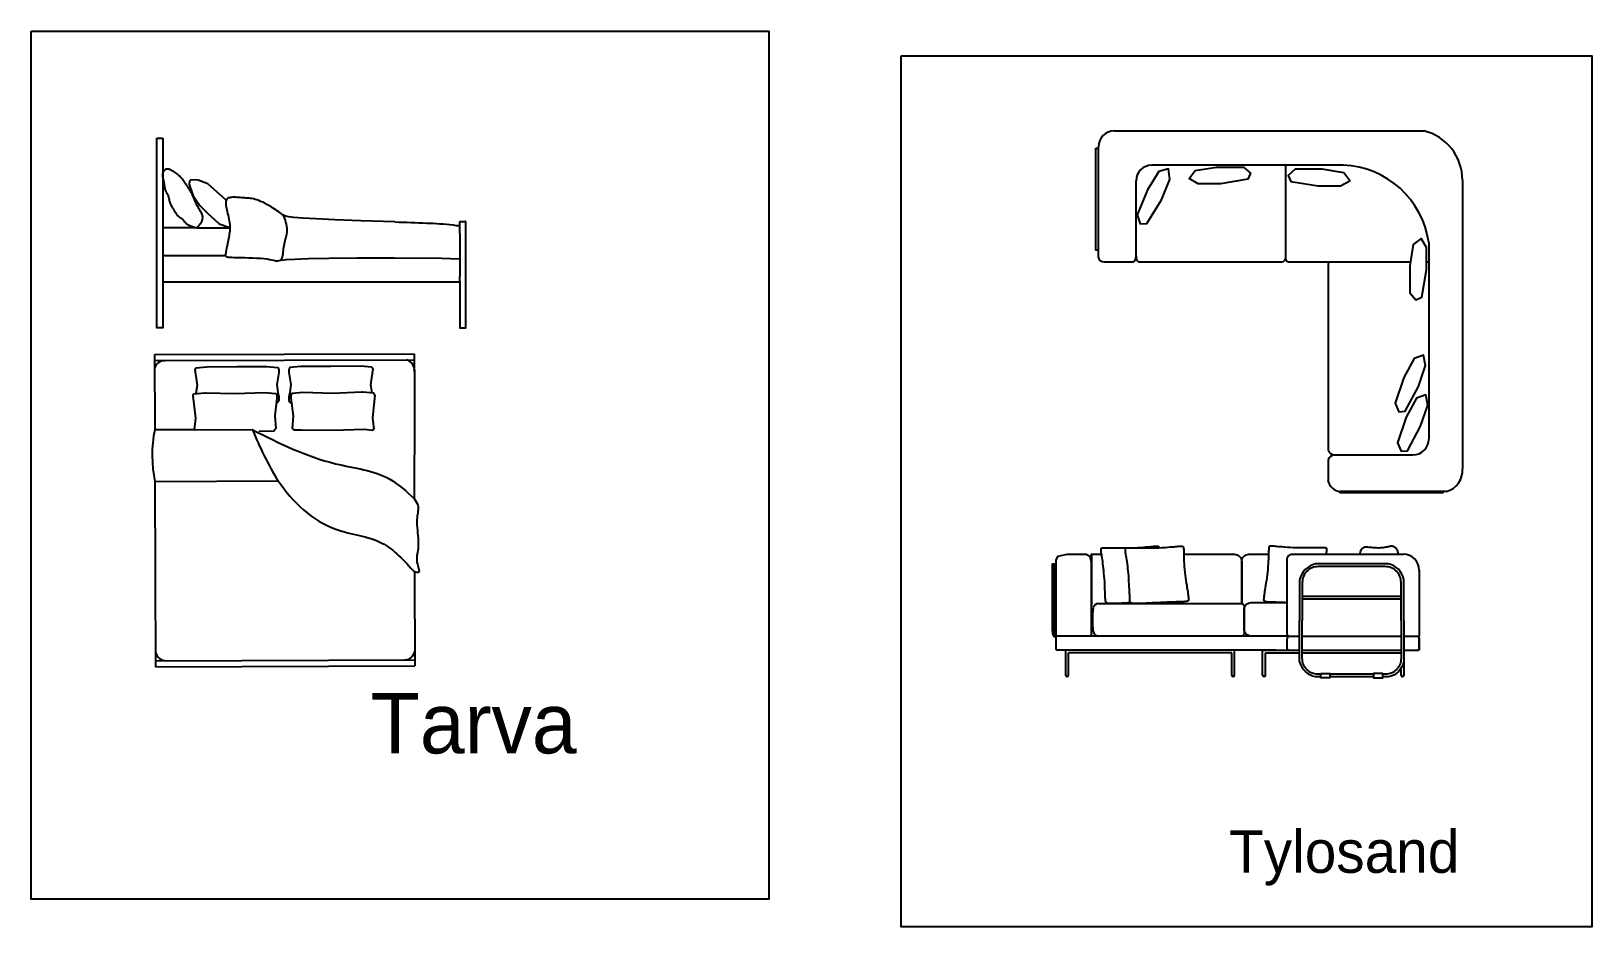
# Model space of a CAD drawing. Header units: centimetres. Extents: x 143523.8 to 143547.5, y 129048.9 to 129064.9.
# Drawn here: x 143527.17 to 143536.01, y 129049.26 to 129054.33 of the extents above; entities that cross this region are included whole.
import ezdxf

# ---------------------------------------------------------------- set-up
doc = ezdxf.new("R2010")
doc.units = ezdxf.units.CM
doc.layers.add('ARREDI_1piano', color=7, linetype='Continuous', lineweight=25)
doc.layers.add('ARREDI_2piano', color=7, linetype='Continuous', lineweight=25)

# ---------------------------------------------------------------- blocks, each defined once
blk = doc.blocks.new('A$C503C4126')
at = {"color": 7}
for p, q in [((46.7, 144.7), (124.8, 144.7)), ((135.8, 133.7), (135.8, 88.5)), ((123.2, 115.4), (54.4, 115.4)), ((123.2, 113.5), (54.4, 113.5)), ((24.6, 87.7), (7.8, 87.7)), ((134.8, 87.5), (125.1, 87.5)), ((-110.2, 60.4), (-110.2, 77.9)), ((7.3, 60.4), (7.3, 77.8)), ((26.8, 77.9), (52.5, 77.9)), ((26.8, 60.4), (26.8, 77.9)), ((54.4, 77.9), (123.2, 77.9)), ((125.1, 77.9), (134.8, 77.9)), ((135.8, 86.5), (135.8, 77.9)), ((135.8, 78.9), (135.8, 86.5)), ((-108.3, 60.4), (-108.3, 76)), ((5.4, 76), (-108.3, 76)), ((5.4, 60.4), (5.4, 76)), ((28.7, 76), (52.5, 76)), ((28.7, 60.4), (28.7, 76)), ((54.4, 76), (123.2, 76))]:
    blk.add_line(p, q, dxfattribs=at)
for points in [[(-117.1, 140.8), (-115.7, 143.4), (-109.3, 144.7), (-96.2, 144.7), (-93.6, 143.5), (-92.4, 138.2)], [(-109.3, 144.7), (-96.2, 144.7)], [(-92.4, 87.7), (-92.4, 144.7), (-85.4, 144.7)], [(-92.4, 144.7), (-92.4, 109.3)], [(-85.7, 149), (-84.8, 149.1), (-83.2, 149.2), (-81.2, 149.2), (-78.7, 149.2), (-76, 149.1), (-73.1, 149.1), (-70.2, 149.1), (-67.4, 149.1), (-64.8, 149.2), (-62.4, 149.3), (-60.1, 149.4), (-58.1, 149.5), (-56.2, 149.6), (-54.6, 149.8), (-53.2, 149.9), (-51.9, 150), (-50.8, 150.1), (-49.9, 150.2), (-49.2, 150.3), (-48.5, 150.3), (-48, 150.4), (-47.6, 150.4), (-47.3, 150.4), (-47, 150.4), (-46.7, 150.4), (-46.5, 150.4), (-46.3, 150.4), (-46.1, 150.3), (-45.9, 150.3), (-45.8, 150.2), (-45.7, 150.1), (-45.6, 150), (-45.5, 149.8), (-45.4, 149.6), (-45.4, 149.4), (-45.3, 149.3)], [(-65, 110.9), (-65.8, 110.9), (-67.2, 110.8), (-68.6, 110.7), (-70, 110.7), (-71.3, 110.6), (-72.6, 110.5), (-73.8, 110.5), (-75, 110.5), (-76.1, 110.4), (-77.1, 110.4), (-78, 110.4), (-78.8, 110.4), (-79.5, 110.4), (-80.1, 110.4), (-80.6, 110.5), (-81, 110.5), (-81.3, 110.6), (-81.6, 110.7), (-81.8, 110.8), (-81.9, 110.9), (-82.1, 111), (-82.2, 111.2), (-82.3, 111.4), (-82.4, 111.5), (-82.5, 111.7), (-82.5, 111.9), (-82.6, 112.1), (-82.6, 112.3), (-82.7, 112.5), (-82.7, 112.7), (-82.7, 113), (-82.7, 113.3), (-82.7, 113.8), (-82.8, 114.4), (-82.8, 115.2), (-82.8, 116.2), (-82.9, 117.4), (-82.9, 118.8), (-83, 120.4), (-83, 122.1), (-83.1, 123.8), (-83.2, 125.7), (-83.4, 127.6), (-83.5, 129.4), (-83.7, 131.3), (-83.8, 133.1), (-84, 134.8), (-84.2, 136.5), (-84.4, 138.1), (-84.6, 139.6), (-84.8, 140.9), (-85, 142.2), (-85.2, 143.3), (-85.3, 144.3), (-85.5, 145.1), (-85.6, 146), (-85.7, 146.7), (-85.7, 147.5), (-85.7, 148.2), (-85.7, 149)], [(-68.7, 149), (-67.8, 149.1), (-66.3, 149.2), (-64.2, 149.2), (-61.8, 149.2), (-59, 149.1), (-56.2, 149.1), (-53.3, 149.1), (-50.5, 149.1), (-47.8, 149.2), (-45.4, 149.3), (-43.2, 149.4), (-41.1, 149.5), (-39.3, 149.6), (-37.6, 149.8), (-36.2, 149.9), (-34.9, 150), (-33.8, 150.1), (-32.9, 150.2), (-32.2, 150.3), (-31.6, 150.3), (-31.1, 150.4), (-30.6, 150.4), (-30.3, 150.4), (-30, 150.4), (-29.7, 150.4), (-29.5, 150.4), (-29.3, 150.4), (-29.1, 150.3), (-29, 150.3), (-28.8, 150.2), (-28.7, 150.1), (-28.6, 150), (-28.5, 149.8), (-28.4, 149.6), (-28.4, 149.4), (-28.3, 149), (-28.3, 148.5), (-28.2, 147.8), (-28.2, 147), (-28.2, 146), (-28.1, 144.7), (-28.1, 143.3), (-28, 141.6), (-28, 139.9), (-27.9, 138), (-27.8, 136.1), (-27.6, 134.1), (-27.5, 132.1), (-27.2, 130.2), (-27, 128.2), (-26.7, 126.4), (-26.4, 124.6), (-26.1, 122.9), (-25.9, 121.4), (-25.6, 120), (-25.4, 118.8), (-25.3, 117.7), (-25.1, 116.8), (-25, 116.1), (-25, 115.4), (-24.9, 114.9), (-24.9, 114.5), (-24.9, 114.1), (-24.9, 113.8), (-24.8, 113.5), (-24.8, 113.3), (-24.8, 113.1), (-24.8, 112.9), (-24.8, 112.7), (-24.9, 112.5), (-25, 112.4), (-25.2, 112.2), (-25.4, 112.1), (-25.7, 112), (-26, 111.9), (-26.5, 111.9), (-27.1, 111.8), (-27.8, 111.7), (-28.6, 111.7), (-29.6, 111.6), (-30.7, 111.6), (-32, 111.5), (-33.4, 111.5), (-34.9, 111.4), (-36.4, 111.4), (-38, 111.3), (-39.6, 111.3), (-41.2, 111.2), (-42.8, 111.1), (-44.3, 111.1), (-45.8, 111), (-47.3, 110.9), (-48.8, 110.9), (-50.2, 110.8), (-51.6, 110.7), (-53, 110.7), (-54.3, 110.6), (-55.6, 110.5), (-56.9, 110.5), (-58.1, 110.5), (-59.2, 110.4), (-60.2, 110.4), (-61.1, 110.4), (-61.9, 110.4), (-62.6, 110.4), (-63.1, 110.4), (-63.6, 110.5), (-64, 110.5), (-64.3, 110.6), (-64.6, 110.7), (-64.8, 110.8), (-65, 110.9), (-65.1, 111), (-65.2, 111.2), (-65.3, 111.4), (-65.4, 111.5), (-65.5, 111.7), (-65.6, 111.9), (-65.6, 112.1), (-65.7, 112.3), (-65.7, 112.5), (-65.7, 112.7), (-65.7, 113), (-65.7, 113.3), (-65.8, 113.8), (-65.8, 114.4), (-65.8, 115.2), (-65.8, 116.2), (-65.9, 117.4), (-65.9, 118.8), (-66, 120.4), (-66.1, 122.1), (-66.2, 123.8), (-66.3, 125.7), (-66.4, 127.6), (-66.5, 129.4), (-66.7, 131.3), (-66.9, 133.1), (-67, 134.8), (-67.2, 136.5), (-67.4, 138.1), (-67.6, 139.6), (-67.8, 140.9), (-68, 142.2), (-68.2, 143.3), (-68.4, 144.3), (-68.5, 145.1), (-68.6, 146), (-68.7, 146.7), (-68.7, 147.5), (-68.8, 148.2), (-68.7, 149)], [(71.4, 149), (70.5, 149.1), (69, 149.2), (66.9, 149.2), (64.5, 149.2), (61.8, 149.1), (58.9, 149.1), (56, 149.1), (53.2, 149.1), (50.5, 149.2), (48.1, 149.3), (45.9, 149.4), (43.8, 149.5), (42, 149.6), (40.4, 149.8), (38.9, 149.9), (37.6, 150), (36.6, 150.1), (35.7, 150.2), (34.9, 150.3), (34.3, 150.3), (33.8, 150.4), (33.4, 150.4), (33, 150.4), (32.7, 150.4), (32.5, 150.4), (32.2, 150.4), (32, 150.4), (31.8, 150.3), (31.7, 150.3), (31.5, 150.2), (31.4, 150.1), (31.3, 150), (31.2, 149.8), (31.2, 149.6), (31.1, 149.4), (31.1, 149), (31, 148.5), (31, 147.8), (30.9, 147), (30.9, 146), (30.9, 144.7), (30.8, 143.3), (30.8, 141.6), (30.7, 139.9), (30.6, 138), (30.5, 136.1), (30.4, 134.1), (30.2, 132.1), (30, 130.2), (29.7, 128.2), (29.4, 126.4), (29.1, 124.6), (28.9, 122.9), (28.6, 121.4), (28.4, 120), (28.1, 118.8), (28, 117.7), (27.9, 116.8), (27.8, 116.1), (27.7, 115.4), (27.7, 114.9), (27.6, 114.5), (27.6, 114.1), (27.6, 113.8), (27.6, 113.5), (27.5, 113.3), (27.5, 113.1), (27.5, 112.9), (27.6, 112.7), (27.6, 112.5), (27.7, 112.4), (27.9, 112.2), (28.1, 112.1), (28.4, 112), (28.8, 111.9), (29.2, 111.9), (29.8, 111.8), (30.5, 111.7), (31.3, 111.7), (32.3, 111.6), (33.4, 111.6), (34.7, 111.5), (36.1, 111.5), (37.6, 111.4), (39.1, 111.4), (40.7, 111.3), (42.3, 111.3), (43.7, 111.2)], [(43.7, 141.7), (43.7, 89.1)], [(71.2, 144.7), (71.2, 145.1), (71.3, 146), (71.4, 146.7), (71.5, 147.5), (71.5, 148.2), (71.4, 149)], [(94.5, 144.4), (94.7, 145.5), (95, 146.4), (95.2, 147.1), (95.5, 147.8), (95.8, 148.2), (96.1, 148.6), (96.4, 148.9), (96.7, 149.2), (97, 149.4), (97.2, 149.5), (97.5, 149.7), (97.9, 149.8), (98.3, 149.8), (98.7, 149.8), (99.3, 149.8), (99.9, 149.8), (100.7, 149.7), (101.6, 149.7), (102.6, 149.6), (103.6, 149.5), (104.7, 149.4), (105.8, 149.4), (106.9, 149.3), (107.9, 149.3), (109, 149.4), (110, 149.4), (110.9, 149.5), (111.8, 149.7), (112.6, 149.8), (113.4, 149.9), (114, 150.1), (114.7, 150.2), (115.2, 150.3), (115.7, 150.4), (116.1, 150.5), (116.5, 150.5), (116.9, 150.5), (117.3, 150.4), (117.7, 150.3), (118.2, 150.1), (118.6, 149.8), (119.1, 149.5), (119.6, 149.1), (120.1, 148.5), (120.5, 147.8), (120.8, 146.8), (121, 145.8), (121.1, 144.7)], [(-119.6, 91.1), (-119.6, 138), (-118.4, 138), (-118.4, 91.1)], [(52.5, 87.5), (45.4, 87.5)], [(123.2, 87.5), (54.4, 87.5)], [(43.7, 85.9), (43.7, 77.9)], [(123.2, 60.4), (123.2, 65.4)], [(125, 72.9), (125.1, 72.9), (125.1, 60.4)], [(103.9, 61.2), (73.7, 61.2)], [(103.9, 59.3), (73.7, 59.3)]]:
    blk.add_lwpolyline(points, dxfattribs=at)
for points in [[(-28.1, 144.7), (7.2, 144.7, -0.414214), (12.2, 139.7), (12.2, 110.5)], [(12.2, 110.5), (12.2, 139.7, -0.414214), (17.2, 144.7), (30.9, 144.7)], [(36, 77.9), (-116.1, 77.9, -0.414214), (-117.1, 78.9), (-117.1, 140.8)], [(125.1, 98.7), (125.1, 127, 0.318112), (114.1, 138), (63.5, 138, 0.280995), (52.5, 127), (52.5, 98.7)], [(123.2, 98.7), (123.2, 125.1, 0.414214), (112.2, 136.1), (65.4, 136.1, 0.414214), (54.4, 125.1), (54.4, 98.7)], [(-87.5, 110.5), (11.9, 110.5, -0.414214), (13.9, 108.5), (13.9, 89.7, -0.414214), (11.9, 87.7), (-117.1, 87.7)], [(44.7, 87.7), (18.9, 87.7, -0.414214), (13.9, 92.7), (13.9, 106.1, -0.414214), (18.9, 111.1), (43.7, 111.1)], [(67.3, 59.3), (63.5, 59.3, -0.280995), (52.5, 70.3), (52.5, 98.7)], [(67.3, 61.2), (65.4, 61.2, -0.414214), (54.4, 72.2), (54.4, 98.7)], [(123.2, 98.7), (123.2, 72.2, -0.414214), (112.2, 61.2), (110.4, 61.2)], [(125.1, 98.7), (125.1, 70.3, -0.318112), (114.1, 59.3), (110.4, 59.3)], [(135.8, 88.5), (135.8, 88.5, -0.414214), (134.8, 87.5)]]:
    blk.add_lwpolyline(points, format="xyb", dxfattribs=at)
for points in [[(67.3, 61.8), (73.7, 61.8), (73.7, 58.6), (67.3, 58.6)], [(110.4, 61.8), (103.9, 61.8), (103.9, 58.6), (110.4, 58.6)]]:
    blk.add_lwpolyline(points, close=True, dxfattribs=at)
for centre, radius, start, end in [((47.8, 140.6), 4.2, 104.7277, 165.2791), ((124.8, 133.7), 11, 0, 90), ((-86.8, 105.9), 4.69, 98.5525, 159.1503), ((-33.7, 98.9), 58.1, 171.4656, 188.2136), ((-115.2, 90.6), 4.43, 173.5523, 243.6682), ((-115.2, 90.7), 3.28, 171.681, 232.6068), ((-86.7, 92.5), 4.87, 202.462, 260.8468), ((45.6, 89.3), 1.84, 186.9522, 266.1496), ((45.5, 85.8), 1.73, 91.0011, 175.8972), ((134.8, 86.5), 1, 0, 90), ((45.9, 80.1), 2.35, 202.3068, 250.6227), ((134.8, 78.9), 1, 270, 360), ((-109.3, 60.6), 0.962, 188.5141, 351.4859), ((6.3, 60.6), 0.962, 188.5141, 351.4859), ((27.8, 60.6), 0.962, 188.5141, 351.4859), ((124.2, 60.6), 0.962, 188.5141, 351.4859)]:
    blk.add_arc(centre, radius, start, end, dxfattribs=at)

msp = doc.modelspace()

# ---------------------------------------------------------------- linework, layer by layer
for p, q in [((143527.8837, 129053.701), (143527.8843, 129053.7281)), ((143527.8843, 129053.7281), (143527.9172, 129053.7281)), ((143527.9172, 129053.7281), (143527.9172, 129053.7024)), ((143529.5996, 129053.1885), (143529.5996, 129053.2568)), ((143529.5996, 129053.2568), (143529.6316, 129053.2568)), ((143529.6335, 129053.2568), (143529.6316, 129053.2568)), ((143529.6335, 129053.1919), (143529.6335, 129053.2568)), ((143528.1092, 129053.2219), (143527.9174, 129053.2219)), ((143528.1092, 129053.2219), (143528.2924, 129053.2219)), ((143529.2281, 129053.0515), (143529.4956, 129053.0491)), ((143529.4956, 129053.0491), (143529.5974, 129053.0459)), ((143527.9184, 129052.9157), (143529.5991, 129052.9157)), ((143529.5996, 129052.9199), (143529.5996, 129052.9446))]:
    msp.add_line(p, q)
at = {"color": 7}
msp.add_line((143527.9172, 129053.0643), (143528.2695, 129053.0643), dxfattribs=at)
at = {"color": 0}
msp.add_line((143529.3411, 129052.5074), (143529.3412, 129052.4736), dxfattribs=at)
at = {"color": 1}
msp.add_lwpolyline([(143527.1723, 129054.3342), (143531.3491, 129054.3342), (143531.3491, 129049.4198), (143527.1723, 129049.4198)], close=True, dxfattribs=at)
at = {"color": 3}
msp.add_lwpolyline([(143532.0989, 129054.1943), (143536.011, 129054.1943), (143536.011, 129049.2639), (143532.0989, 129049.2639)], close=True, dxfattribs=at)
at = {"color": 7}
for points in [[(143527.9172, 129053.7024), (143527.9172, 129052.654), (143527.8837, 129052.654), (143527.8837, 129053.701)], [(143527.9005, 129053.714), (143527.9009, 129053.714)], [(143528.1316, 129053.246), (143528.1387, 129053.2578), (143528.1425, 129053.2688), (143528.1436, 129053.279), (143528.1426, 129053.2886), (143528.1398, 129053.2974), (143528.136, 129053.3057), (143528.1316, 129053.3134), (143528.127, 129053.3206), (143528.1229, 129053.3274), (143528.1191, 129053.3339), (143528.1157, 129053.3402), (143528.1126, 129053.3462), (143528.1096, 129053.3521), (143528.1069, 129053.3579), (143528.1043, 129053.3638), (143528.1017, 129053.3697), (143528.0992, 129053.3758), (143528.0966, 129053.3821), (143528.094, 129053.3884), (143528.0912, 129053.3949), (143528.0883, 129053.4015), (143528.0852, 129053.4082), (143528.0819, 129053.4149), (143528.0783, 129053.4218), (143528.0744, 129053.4287), (143528.0702, 129053.4356), (143528.0659, 129053.4424), (143528.0614, 129053.4493), (143528.0569, 129053.456), (143528.0523, 129053.4626), (143528.0479, 129053.469), (143528.0435, 129053.4752), (143528.0393, 129053.4812), (143528.0353, 129053.4869), (143528.0313, 129053.4924), (143528.0272, 129053.4978), (143528.023, 129053.5029), (143528.0187, 129053.5079), (143528.0141, 129053.5127), (143528.0092, 129053.5173), (143528.0039, 129053.5219), (143527.9984, 129053.5262), (143527.9926, 129053.5304), (143527.9868, 129053.5343), (143527.9811, 129053.5379), (143527.9755, 129053.5413), (143527.9702, 129053.5442), (143527.9653, 129053.5467), (143527.9609, 129053.5488), (143527.9569, 129053.5505), (143527.9533, 129053.5518), (143527.9501, 129053.5527), (143527.9472, 129053.5533), (143527.9445, 129053.5536), (143527.9421, 129053.5537), (143527.9398, 129053.5535), (143527.9377, 129053.553), (143527.9356, 129053.5524), (143527.9337, 129053.5516), (143527.9318, 129053.5505), (143527.9301, 129053.5493), (143527.9283, 129053.5479), (143527.9267, 129053.5463), (143527.9251, 129053.5446), (143527.9235, 129053.5426), (143527.922, 129053.5406), (143527.9205, 129053.5383), (143527.9192, 129053.5359), (143527.918, 129053.5334), (143527.917, 129053.5308), (143527.9162, 129053.5281), (143527.9156, 129053.5252), (143527.9153, 129053.5223), (143527.9151, 129053.5193), (143527.9152, 129053.5162), (143527.9155, 129053.5132), (143527.9158, 129053.5102), (143527.9163, 129053.5074), (143527.9169, 129053.5046), (143527.9175, 129053.502), (143527.9181, 129053.4996), (143527.9188, 129053.4973), (143527.9195, 129053.4951), (143527.9202, 129053.4929), (143527.9208, 129053.4907), (143527.9214, 129053.4885), (143527.922, 129053.4861), (143527.9226, 129053.4835), (143527.9231, 129053.4808), (143527.9236, 129053.4778), (143527.924, 129053.4747), (143527.9245, 129053.4713), (143527.9249, 129053.4679), (143527.9254, 129053.4643), (143527.9259, 129053.4606), (143527.9265, 129053.4568), (143527.9271, 129053.4529), (143527.9278, 129053.449), (143527.9286, 129053.4452), (143527.9294, 129053.4414), (143527.9304, 129053.4377), (143527.9314, 129053.4342), (143527.9326, 129053.4308), (143527.9339, 129053.4278), (143527.9353, 129053.425), (143527.9368, 129053.4224), (143527.9383, 129053.4199), (143527.9399, 129053.4175), (143527.9414, 129053.4151), (143527.943, 129053.4126), (143527.9444, 129053.4099), (143527.9458, 129053.4069), (143527.9471, 129053.4036), (143527.9482, 129053.4001), (143527.9493, 129053.3963), (143527.9502, 129053.3925), (143527.9512, 129053.3885), (143527.952, 129053.3846), (143527.9529, 129053.3807), (143527.9537, 129053.377), (143527.9546, 129053.3735), (143527.9555, 129053.3701), (143527.9566, 129053.3667), (143527.9579, 129053.3631), (143527.9594, 129053.3593), (143527.9613, 129053.3552), (143527.9636, 129053.3506), (143527.9664, 129053.3454), (143527.9696, 129053.3395), (143527.9733, 129053.3332), (143527.9773, 129053.3265), (143527.9815, 129053.3198), (143527.9858, 129053.3132), (143527.99, 129053.3069), (143527.9941, 129053.3011), (143527.998, 129053.296), (143528.0015, 129053.2917), (143528.0047, 129053.2883), (143528.0076, 129053.2855), (143528.0102, 129053.2833), (143528.0126, 129053.2816), (143528.0148, 129053.2801), (143528.0168, 129053.2789), (143528.0187, 129053.2778), (143528.0205, 129053.2767), (143528.0222, 129053.2756), (143528.0238, 129053.2744), (143528.0255, 129053.2731), (143528.0271, 129053.2717), (143528.0287, 129053.2702), (143528.0303, 129053.2684), (143528.032, 129053.2665), (143528.0338, 129053.2643), (143528.0357, 129053.262), (143528.0376, 129053.2595), (143528.0395, 129053.257), (143528.0416, 129053.2544), (143528.0437, 129053.2519), (143528.0459, 129053.2495), (143528.0481, 129053.2472), (143528.0504, 129053.2451), (143528.0528, 129053.2431), (143528.0553, 129053.2413), (143528.0579, 129053.2397), (143528.0607, 129053.2381), (143528.0637, 129053.2366), (143528.0669, 129053.2352), (143528.0702, 129053.2337), (143528.0739, 129053.2323), (143528.0776, 129053.2309), (143528.0815, 129053.2296), (143528.0853, 129053.2283), (143528.0891, 129053.2272), (143528.0926, 129053.2261), (143528.0959, 129053.2251), (143528.0989, 129053.2244), (143528.1014, 129053.2238), (143528.1036, 129053.2233), (143528.1055, 129053.2231), (143528.1071, 129053.223), (143528.1086, 129053.2232), (143528.11, 129053.2235), (143528.1115, 129053.2241), (143528.113, 129053.2249), (143528.1146, 129053.2259), (143528.1164, 129053.2272), (143528.1184, 129053.2289), (143528.1206, 129053.231), (143528.123, 129053.2338), (143528.1256, 129053.2371), (143528.1285, 129053.2411), (143528.1316, 129053.246)], [(143528.2768, 129053.3776), (143528.1734, 129053.4703), (143528.118, 129053.4918), (143528.0758, 129053.493), (143528.0689, 129053.4847), (143528.0668, 129053.4681), (143528.0709, 129053.4554), (143528.0902, 129053.4025), (143528.1278, 129053.3474), (143528.1683, 129053.3054), (143528.2375, 129053.2438), (143528.2866, 129053.2268), (143528.2978, 129053.2173)], [(143529.2324, 129053.2545), (143529.0396, 129053.2611), (143528.8923, 129053.2668), (143528.7842, 129053.2716), (143528.7088, 129053.2759), (143528.6596, 129053.2797), (143528.6301, 129053.2834), (143528.614, 129053.2872), (143528.6047, 129053.2911), (143528.5969, 129053.2955), (143528.5893, 129053.3002), (143528.5818, 129053.3053), (143528.5742, 129053.3107), (143528.5663, 129053.3164), (143528.5581, 129053.3224), (143528.5493, 129053.3285), (143528.5397, 129053.3348), (143528.5293, 129053.3411), (143528.5183, 129053.3475), (143528.5068, 129053.3538), (143528.4951, 129053.3598), (143528.4833, 129053.3655), (143528.4717, 129053.3706), (143528.4606, 129053.3752), (143528.4501, 129053.3791), (143528.4403, 129053.3822), (143528.4313, 129053.3845), (143528.4227, 129053.3863), (143528.4146, 129053.3876), (143528.4066, 129053.3885), (143528.3987, 129053.3892), (143528.3907, 129053.3898), (143528.3825, 129053.3904), (143528.3738, 129053.391), (143528.3649, 129053.3917), (143528.3558, 129053.3924), (143528.3468, 129053.3931), (143528.3379, 129053.3937), (143528.3293, 129053.394), (143528.3212, 129053.3942), (143528.3136, 129053.3941), (143528.3068, 129053.3937), (143528.3007, 129053.3929), (143528.2952, 129053.3917), (143528.2905, 129053.3902), (143528.2864, 129053.3882), (143528.2829, 129053.3858), (143528.28, 129053.3829), (143528.2777, 129053.3796), (143528.276, 129053.3757), (143528.2748, 129053.3714), (143528.2741, 129053.3664), (143528.274, 129053.3608), (143528.2743, 129053.3546), (143528.2751, 129053.3477), (143528.2763, 129053.3401), (143528.278, 129053.3317), (143528.28, 129053.3225), (143528.2824, 129053.3127), (143528.2849, 129053.3024), (143528.2874, 129053.2919), (143528.2899, 129053.2813), (143528.2923, 129053.2708), (143528.2943, 129053.2607), (143528.2959, 129053.251), (143528.2971, 129053.2419), (143528.2977, 129053.2334), (143528.2979, 129053.2252), (143528.2978, 129053.2173), (143528.2973, 129053.2095), (143528.2965, 129053.2016), (143528.2954, 129053.1936), (143528.2942, 129053.1853), (143528.2928, 129053.1765), (143528.2912, 129053.1674), (143528.2896, 129053.1581), (143528.2879, 129053.1487), (143528.2861, 129053.1393), (143528.2843, 129053.1301), (143528.2825, 129053.1212), (143528.2808, 129053.1127), (143528.279, 129053.1047), (143528.2774, 129053.0972), (143528.276, 129053.0903), (143528.2747, 129053.0841), (143528.2737, 129053.0784), (143528.273, 129053.0733), (143528.2726, 129053.069), (143528.2727, 129053.0653), (143528.2733, 129053.0623), (143528.2746, 129053.0599), (143528.2772, 129053.0581), (143528.2814, 129053.0567), (143528.2876, 129053.0556), (143528.296, 129053.0549), (143528.3073, 129053.0544), (143528.3216, 129053.0539), (143528.3391, 129053.0536), (143528.3594, 129053.0531), (143528.3815, 129053.0527), (143528.4047, 129053.052), (143528.4282, 129053.0512), (143528.4511, 129053.0501), (143528.4726, 129053.0488), (143528.492, 129053.047), (143528.5086, 129053.0449), (143528.5225, 129053.0426), (143528.5342, 129053.0402), (143528.5439, 129053.038), (143528.5519, 129053.0361), (143528.5586, 129053.0348), (143528.5643, 129053.0343), (143528.5694, 129053.0346), (143528.5753, 129053.036), (143528.5883, 129053.0383), (143528.6158, 129053.041), (143528.665, 129053.044), (143528.7435, 129053.0468), (143528.8586, 129053.0492), (143529.0177, 129053.0508), (143529.2281, 129053.0515)], [(143528.5982, 129053.2947), (143528.6003, 129053.2897), (143528.6031, 129053.2827), (143528.6064, 129053.2741), (143528.6098, 129053.2642), (143528.6132, 129053.2533), (143528.6162, 129053.2419), (143528.6185, 129053.2301), (143528.6199, 129053.2185), (143528.6203, 129053.2072), (143528.6196, 129053.1964), (143528.6182, 129053.1859), (143528.6162, 129053.1757), (143528.6138, 129053.1657), (143528.6112, 129053.156), (143528.6086, 129053.1465), (143528.6062, 129053.1371), (143528.6042, 129053.1278), (143528.6026, 129053.1187), (143528.6012, 129053.1099), (143528.6001, 129053.1014), (143528.5991, 129053.0934), (143528.5983, 129053.0859), (143528.5975, 129053.0791), (143528.5967, 129053.073), (143528.5959, 129053.0677), (143528.595, 129053.0631), (143528.5939, 129053.0588), (143528.5928, 129053.0549), (143528.5914, 129053.051), (143528.5899, 129053.047), (143528.5881, 129053.0427), (143528.5861, 129053.0379)], [(143529.5996, 129052.9199), (143529.5996, 129052.654), (143529.6335, 129052.654), (143529.6335, 129053.1919)], [(143529.5996, 129053.1885), (143529.5996, 129052.9446)], [(143529.6168, 129053.2035), (143529.6172, 129053.2035)]]:
    msp.add_lwpolyline(points, dxfattribs=at)
msp.add_spline([(143529.2324, 129053.2545), (143529.4121, 129053.2483), (143529.5615, 129053.2374), (143529.5964, 129053.2324)], degree=3)
at = {"layer": 'ARREDI_1piano', "color": 0}
for p, q in [((143533.3063, 129053.7697), (143535.0596, 129053.7697)), ((143535.2782, 129053.4904), (143535.2782, 129051.856))]:
    msp.add_line(p, q, dxfattribs=at)
at = {"layer": 'ARREDI_1piano', "color": 7}
for p, q in [((143533.2159, 129053.6803), (143533.2159, 129053.0571)), ((143534.6028, 129053.5759), (143533.5192, 129053.5759)), ((143534.2758, 129053.5759), (143534.2758, 129053.0484)), ((143533.4298, 129053.0532), (143533.4298, 129053.4865)), ((143535.0877, 129053.1376), (143535.0877, 129052.0246)), ((143533.2492, 129053.0277), (143533.4151, 129053.0278)), ((143533.4445, 129053.0278), (143534.2583, 129053.0281)), ((143534.2932, 129053.0281), (143534.9836, 129053.0284)), ((143534.5187, 129053.0198), (143534.5187, 129051.9615)), ((143535.0741, 129053.0284), (143535.0877, 129053.0284)), ((143534.5515, 129051.9351), (143534.9983, 129051.9351)), ((143534.5187, 129051.9087), (143534.5187, 129051.7824)), ((143535.1873, 129051.7281), (143534.5858, 129051.7281))]:
    msp.add_line(p, q, dxfattribs=at)
for points in [[(143533.2015, 129053.6721), (143533.2159, 129053.6721), (143533.2159, 129053.0955), (143533.2015, 129053.0955)], [(143534.5858, 129051.7281), (143535.1672, 129051.7281), (143535.1672, 129051.7207), (143534.5858, 129051.7207)]]:
    msp.add_lwpolyline(points, close=True, dxfattribs=at)
for points in [[(143533.5731, 129053.3791), (143533.6207, 129053.4951), (143533.6132, 129053.5545), (143533.5592, 129053.54), (143533.4943, 129053.4354), (143533.4362, 129053.2942), (143533.4537, 129053.2445), (143533.4902, 129053.2454), (143533.5731, 129053.3791)], [(143533.9078, 129053.471), (143533.7824, 129053.471), (143533.7303, 129053.5005), (143533.7643, 129053.545), (143533.8857, 129053.5653), (143534.0384, 129053.5653), (143534.0777, 129053.5303), (143534.063, 129053.4968), (143533.9078, 129053.471)], [(143534.4622, 129053.4584), (143534.5877, 129053.4584), (143534.6397, 129053.4879), (143534.6058, 129053.5324), (143534.4844, 129053.5527), (143534.3317, 129053.5527), (143534.2923, 129053.5176), (143534.3071, 129053.4842), (143534.4622, 129053.4584)], [(143535.0741, 129052.9837), (143535.0741, 129053.1091), (143535.0446, 129053.1612), (143535.0001, 129053.1272), (143534.9798, 129053.0058), (143534.9798, 129052.8531), (143535.0148, 129052.8138), (143535.0483, 129052.8285), (143535.0741, 129052.9837)], [(143535.029, 129052.3219), (143535.0694, 129052.4407), (143535.0582, 129052.4995), (143535.0052, 129052.4817), (143534.9469, 129052.3733), (143534.8977, 129052.2287), (143534.9182, 129052.1802), (143534.9546, 129052.1834), (143535.029, 129052.3219)], [(143535.0415, 129052.0977), (143535.0819, 129052.2164), (143535.0708, 129052.2752), (143535.0177, 129052.2574), (143534.9594, 129052.149), (143534.9102, 129052.0044), (143534.9308, 129051.9559), (143534.9671, 129051.9591), (143535.0415, 129052.0977)]]:
    msp.add_lwpolyline(points, dxfattribs=at)
for centre, radius, start, end in [((143533.3063, 129053.6803), 0.0895, 90, 180), ((143534.9928, 129053.4922), 0.2854, 359.62521, 76.46335), ((143533.5192, 129053.4865), 0.0895, 90, 180), ((143534.5829, 129053.0665), 0.5099, 8.02146, 87.7588), ((143533.2492, 129053.0613), 0.0336, 187.07991, 270), ((143533.3939, 129053.057), 0.0361, 305.96146, 6.03927), ((143533.4657, 129053.057), 0.0361, 173.96073, 234.03854), ((143534.254, 129053.0495), 0.0218, 281.39535, 357.14127), ((143534.2976, 129053.0495), 0.0218, 182.85873, 258.42114), ((143534.5377, 129053.0088), 0.022, 117.8423, 149.74503), ((143534.9983, 129052.0246), 0.0895, 270, 0), ((143534.5551, 129051.9732), 0.0383, 197.76583, 264.587), ((143534.5551, 129051.897), 0.0383, 95.413, 162.23417), ((143535.1563, 129051.8464), 0.1223, 284.70452, 4.47615), ((143534.5949, 129051.8083), 0.0805, 192.25071, 265.28233)]:
    msp.add_arc(centre, radius, start, end, dxfattribs=at)
at = {"layer": 'ARREDI_2piano', "color": 0}
for p, q in [((143527.8706, 129052.503), (143529.3411, 129052.5074)), ((143527.8706, 129052.503), (143527.8718, 129052.077)), ((143527.8707, 129052.4692), (143529.3412, 129052.4736)), ((143529.3412, 129052.4736), (143529.3413, 129052.4276)), ((143529.3426, 129052.4196), (143529.3436, 129052.081)), ((143528.0881, 129052.2703), (143528.1027, 129052.1427)), ((143528.5692, 129052.2887), (143528.575, 129052.264)), ((143528.6374, 129052.2889), (143528.6319, 129052.2642)), ((143529.1186, 129052.2733), (143529.1049, 129052.1457)), ((143528.5679, 129052.2319), (143528.5595, 129052.2305)), ((143528.5746, 129052.2425), (143528.5679, 129052.2319)), ((143528.575, 129052.264), (143528.5746, 129052.2425)), ((143528.6319, 129052.2642), (143528.6323, 129052.2427)), ((143528.6323, 129052.2427), (143528.6391, 129052.2321)), ((143528.6391, 129052.2321), (143528.6475, 129052.2308)), ((143528.1027, 129052.1427), (143528.0944, 129052.0776)), ((143529.1049, 129052.1457), (143529.1135, 129052.0806)), ((143528.0944, 129052.0776), (143527.8718, 129052.077)), ((143528.0944, 129052.0776), (143528.4242, 129052.0786)), ((143529.3436, 129052.081), (143529.3415, 129051.7888)), ((143527.8727, 129051.7845), (143528.5719, 129051.7888)), ((143527.8727, 129051.7845), (143527.8758, 129050.7363)), ((143529.3415, 129051.7888), (143529.3418, 129051.687)), ((143529.3431, 129051.2723), (143529.3446, 129050.7407)), ((143527.8757, 129050.7701), (143529.3445, 129050.7745)), ((143527.8758, 129050.7363), (143529.3446, 129050.7407))]:
    msp.add_line(p, q, dxfattribs=at)
for points in [[(143528.1046, 129052.4289), (143528.099, 129052.4175), (143528.1059, 129052.3689), (143528.1117, 129052.3293)], [(143528.1046, 129052.4289), (143528.1668, 129052.4347), (143528.3367, 129052.4352), (143528.5066, 129052.4357), (143528.5688, 129052.4302), (143528.5745, 129052.4189), (143528.5745, 129052.402), (143528.5633, 129052.3346), (143528.5692, 129052.2887)], [(143529.1012, 129052.4318), (143529.039, 129052.4373), (143528.8691, 129052.4368), (143528.6992, 129052.4363), (143528.637, 129052.4304), (143528.6314, 129052.4191), (143528.6315, 129052.4021), (143528.643, 129052.3348), (143528.6374, 129052.2889)], [(143529.1012, 129052.4318), (143529.1069, 129052.4205), (143529.1002, 129052.3719), (143529.0948, 129052.3322)], [(143528.0881, 129052.2703), (143528.0938, 129052.2816), (143528.156, 129052.2874), (143528.1585, 129052.2883)], [(143528.1117, 129052.3293), (143528.1051, 129052.2844)], [(143528.1585, 129052.2883), (143528.1616, 129052.2874), (143528.3258, 129052.2823), (143528.4957, 129052.2884), (143528.5552, 129052.283), (143528.5638, 129052.2773), (143528.5631, 129052.2566), (143528.5518, 129052.1562)], [(143529.0482, 129052.291), (143529.0451, 129052.2901), (143528.8809, 129052.2839), (143528.711, 129052.2891), (143528.6515, 129052.2832), (143528.643, 129052.2776), (143528.6437, 129052.2569), (143528.6557, 129052.1565)], [(143529.1186, 129052.2733), (143529.1129, 129052.2846), (143529.0507, 129052.2901), (143529.0482, 129052.291)], [(143529.0948, 129052.3322), (143529.1016, 129052.2874)], [(143528.5518, 129052.1562), (143528.5585, 129052.0846)], [(143528.6557, 129052.1565), (143528.6494, 129052.0849)], [(143528.5585, 129052.0846), (143528.5467, 129052.0697), (143528.4637, 129052.0676), (143528.4637, 129052.0676), (143528.4637, 129052.0676)], [(143528.6494, 129052.0849), (143528.6589, 129052.0765), (143528.6831, 129052.077), (143528.7038, 129052.0773), (143528.8817, 129052.0757), (143529.0605, 129052.0809), (143529.1036, 129052.0754), (143529.1135, 129052.0806)]]:
    msp.add_lwpolyline(points, dxfattribs=at)
for centre, radius, start, end in [((143527.9292, 129052.4089), 0.0601, 87.75402, 168.45368), ((143529.2824, 129052.4152), 0.0601, 354.06093, 74.7606), ((143528.589, 129051.9328), 0.7315, 168.63555, 191.70082), ((143527.9356, 129050.8305), 0.0601, 181.85757, 262.55723), ((143529.2858, 129050.8349), 0.0601, 270.14154, 350.8412)]:
    msp.add_arc(centre, radius, start, end, dxfattribs=at)
for points in [[(143528.4242, 129052.0786), (143528.5719, 129051.7888), (143528.8984, 129051.5143), (143529.1575, 129051.4366), (143529.3423, 129051.2725)], [(143528.4242, 129052.0786), (143528.8966, 129051.8857), (143529.2035, 129051.7974), (143529.3411, 129051.6881)], [(143529.3411, 129051.6881), (143529.3618, 129051.6503), (143529.3577, 129051.5811), (143529.3579, 129051.5251), (143529.3631, 129051.4036), (143529.3595, 129051.3167), (143529.3654, 129051.2695), (143529.3423, 129051.2725)]]:
    msp.add_spline(points, degree=3, dxfattribs=at)

# ---------------------------------------------------------------- block references
at = {"color": 3, "xscale": 0.008132690481925392, "yscale": 0.008132690481925392, "zscale": 0.008132690481925392}
msp.add_blockref('A$C503C4126', (143533.9289, 129050.196), dxfattribs=at)

# ---------------------------------------------------------------- texts
at = {"insert": (143529.0947, 129050.5868), "char_height": 0.34131, "attachment_point": 1}
msp.add_mtext_dynamic_manual_height_columns('Tarva', width=74.270354, gutter_width=1, heights=[70.9535], dxfattribs=at)
at = {"color": 3, "insert": (143533.957, 129049.8096), "char_height": 0.240282, "attachment_point": 1}
msp.add_mtext_dynamic_manual_height_columns('{\\C256;Tylosand}', width=406.986816, gutter_width=1, heights=[0], dxfattribs=at)

doc.saveas('drawing.dxf')
